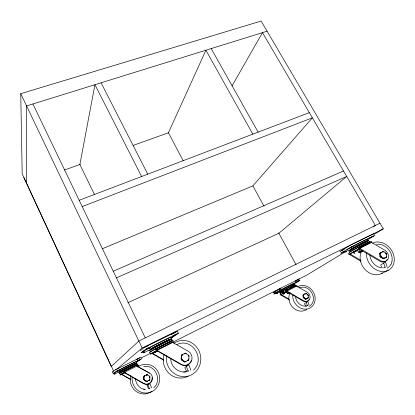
<?xml version="1.0" encoding="UTF-8"?>
<svg xmlns="http://www.w3.org/2000/svg" width="415" height="415" viewBox="0 0 415 415"><rect width="100%" height="100%" fill="white"/><g stroke="black" fill="none" stroke-linecap="round" stroke-linejoin="round"><path stroke-width="0.62" d="M184.737 362.051L188.747 359.976L188.892 358.793L188.918 355.603L185.386 353.144L181.381 355.214L181.142 358.519L181.194 359.592L182.003 360.277L184.737 362.051L185.593 361.61M182.003 360.277L181.464 359.452L181.666 355.053L182.725 354.503L181.713 356.122M392.014 261.263C393.467 252.517 385.473 243.128 376.436 244.264M146.511 381.629L149.691 379.979L149.805 379.051L149.898 376.498L147.118 374.563L143.943 376.208L143.72 379.689L146.511 381.629L147.226 381.261L145.732 381.162M143.72 379.689L144.114 376.109L144.944 375.679L144.114 376.97M149.607 377.52L149.898 376.498M303.038 295.537L303.137 294.738L304.195 294.183L303.619 295.221L303.557 297.415L303.215 297.596L303.038 295.537L303.614 294.494L305.793 293.363L306.524 293.727L308.179 295.029L308.262 297.887L307.199 298.437L307.557 297.965M379.735 254.203L379.86 253.181L381.333 252.408L380.68 253.69L380.68 256.449L380.119 256.745L379.735 254.203L379.969 253.498L380.384 252.917L383.206 251.454L385.66 252.932L386.515 254.395L386.521 257.144L383.175 258.882L380.119 256.745M354.955 253.15L354.431 253.643L353.756 253.088M387.107 268.277L389.405 266.549L391.091 264.101M391.075 264.153L392.025 261.217M386.65 256.122L386.007 257.414L383.175 258.882M118.757 371.747L118.851 371.975A10.178 0.342 -27 0 0 120.558 371.29M308.361 297.088L307.785 298.131L305.606 299.262L303.215 297.596M188.892 358.793L187.891 360.417L188.747 359.976M181.236 356.397L182.242 354.784M149.805 379.051L148.975 380.348L149.691 379.979M143.829 377.136L144.161 376.431M231.995 85.926L262.467 32.655L375.409 225.464L373.215 226.839M280.68 291.589L281.277 291.148M280.213 293.981L280.078 294.152A0.778 0.69 56.4 0 0 280.462 294.873L280.685 294.863M149.006 350.084L149.016 350.203A12.751 0.545 -27.1 0 0 150.868 349.56M193.577 370.05C205.71 358.991 192.062 336.99 176.852 344.606M187.393 360.677L187.995 359.94M153.732 387.807C162.519 380.373 155.215 363.976 143.663 366.601M148.679 380.503L149.177 379.912M136.826 366.097L137.012 365.88A0.929 0.903 -87.9 0 0 136.597 365.003L124.168 371.264A0.939 0.913 -80.2 0 0 124.578 372.146L124.868 372.125M102.106 248.855L252.88 185.879L312.36 117.829L82.201 206.566M295.065 284.7L288.793 287.668M295.547 285.587L295.304 285.577M295.874 285.421L294.417 285.976M151.065 387.869L151.459 387.584L149.945 383.771L147.875 384.85L147.128 385.711L148.523 388.658L149.857 388.502M286.495 292.077L287.496 291.491L288.254 292.891L287.792 293.265L287.247 293.472L286.495 292.077L287.102 291.688M280.877 288.29C281.437 287.657 276.369 290.723 280.799 288.342M284.005 294.738L283.3 294.598M190.236 370.113L190.718 369.765L188.825 364.91L184.997 367.332A1.131 0.285 63.9 0 0 185.251 368.463L186.205 370.408A1.131 0.291 63.8 0 0 186.942 371.311L188.737 370.901M361.673 250.567L358.482 252.19L357.476 250.442L359.857 248.984M116.371 369.589L142.179 348.009L383.294 228.852L261.128 21.072L20.75 93.681L22.187 173.828L113.643 371.129M136.281 361.818A10.173 0.358 -27 0 0 130.014 364.546A10.173 0.358 -27 0 0 119.069 370.341L113.876 373.158L114.447 374.169L118.861 371.949M114.447 374.169L114.981 373.739L114.556 372.603M170.726 337.587A12.741 0.576 -27.1 0 0 163.629 340.45A12.741 0.576 -27.1 0 0 149.571 347.92L142.812 351.624L143.58 352.875L149.058 350.146M143.58 352.875L144.482 352.169L143.958 350.711M386.676 266.513L387.019 266.248L385.525 261.974L380.97 264.718A0.98 0.56 58.3 0 0 380.991 265.802L381.93 267.426A0.98 0.56 58.2 0 0 382.246 267.82M308.734 305.041L309.025 304.823L307.811 301.492L304.62 303.453A0.768 0.348 61 0 0 304.698 304.273L305.399 305.565A0.768 0.348 60.9 0 0 305.871 306.073M123.862 373.396C122.321 374.579 121.865 373.604 123.701 373.054L123.862 373.396L122.55 374.071M130.543 379.502L121.652 374.423L130.767 379.362M152.144 377.65A6.028 5.784 -89.2 0 1 143.611 383.621L124.21 372.535L137.038 366.014L149.872 373.168A6.038 5.794 -89.3 0 1 151.61 381.318A6.038 5.794 -89.3 0 1 143.865 383.486L124.422 372.38M123.701 373.054L123.748 373.484M308.988 306.457C319.218 300.725 310.026 283.414 299.537 287.875M155.293 351.474L155.309 352.045L155.293 351.474L153.545 352.392L153.752 352.823L155.215 352.086M299.023 279.15L299.257 278.979L298.032 279.539M163.749 360.256L152.134 353.59L153.27 352.942M190.48 362.207A7.595 7.2 74.1 0 1 181.018 364.603L156.429 350.473L172.464 342.37L188.69 351.479A7.615 7.221 74 0 1 191.076 361.735A7.615 7.221 74 0 1 181.443 364.38L156.787 350.213M153.752 352.823L155.501 351.904M172.464 342.37L157.254 350.063M373.505 233.93L373.998 233.593L350.727 245.026L339.916 251.573L340.274 251.464M143.253 351.723L143.538 351.671M171.597 334.298L172.687 333.624M139.658 357.844L136.82 359.328M279.746 291.766L279.689 292.108L281.038 291.548M157.482 350.333L157.135 350.696M157.643 350.67L157.057 351.09L157.882 350.789M281.09 292.949L280.073 293.618L280.524 293.452M294.178 284.664L294.956 284.109L290.22 286.371M115.878 369.687L115.666 369.838L116.039 369.749M173.978 333.146L175.374 332.296M346.369 251.179L306.695 275.171L173.527 341.815M373.925 234.517L383.294 228.852M275.835 292.834C276.131 294.51 278.714 292.897 277.505 291.818L280.981 290.075A8.632 0.27 -27.6 0 1 289.224 285.681A8.632 0.27 -27.6 0 1 294.468 283.222M294.608 283.575L299.988 280.317L280.623 289.997M367.835 239.59L374.978 235.269L351.713 246.743L340.865 253.243L344.523 251.506M173.154 333.344L175.182 332.291M281.157 294.194A0.648 0.291 60.9 0 0 281.313 294.37L280.665 294.858L289.546 300.05M283.196 293.322L284.431 292.679L284.322 293.12L283.352 293.613L283.196 293.322L284.431 292.679M309.014 299.62A5.141 4.487 57.2 0 1 303.017 301.025L286.552 291.387L287.04 291.102L303.531 300.756A5.151 4.492 57.2 0 0 309.626 299.184A5.151 4.492 57.2 0 0 307.629 292.435L296.741 286.2M360.858 261.237L349.316 254.411L353.528 252.237M353.622 251.822L353.99 251.656L354.197 252.019L353.829 252.185L353.622 251.822L355.219 250.987L355.427 251.345L354.996 251.599M387.128 259.541A6.583 5.385 53.8 0 1 379.808 261.165L358.892 248.772L371.415 242.433L385.219 250.447A6.599 5.395 53.8 0 1 388.082 258.903A6.599 5.395 53.8 0 1 380.654 260.729L359.686 248.3M353.829 252.185L355.427 251.345M295.091 281.188L296.502 280.39M282.221 290.604L281.22 291.112L280.981 290.075M147.118 374.563L146.116 375.098L146.863 375.046M181.381 355.214L181.666 355.053M280.789 293.104L283.668 291.501M185.386 353.144L184.042 353.86M341.877 250.515L343.786 249.42M344.549 251.205L342.422 252.434L344.294 251.495M280.395 290.163L279.819 290.562L281.811 289.463L273.77 294.085L276.203 292.912M275.705 291.294L274.445 292.051M296.933 280.255L298.022 279.617L296.642 280.312M354.944 251.62C356.132 250.94 353.175 252.47 354.254 251.983M275.809 291.346L274.803 291.88M296.518 280.488L295.942 280.799M359.525 251.817L358.482 252.19M276.525 292.674L275 293.447L276.987 292.326M281.448 290.977L283.512 289.883M283.756 290.334L280.919 292.036L281.292 291.901M281.92 292.456L291.548 287.367M286.625 291.517L285.089 292.419L287.097 291.47M286.744 291.745L285.209 292.642L286.443 292.077M181.194 359.592L182.486 360.018L185.023 361.901M188.975 356.672L188.654 355.733L188.918 355.603M171.374 337.836L172.292 337.291L171.115 337.686M171.981 337.608L178.357 333.302L177.355 331.206L145.779 346.743L143.549 348.035L140.405 350.774M138.086 358.752L138.532 358.513M117.082 371.072C115.064 372.359 121.113 369.2 117.637 370.787M305.793 293.363L304.735 293.919L305.943 294.043M383.206 251.454L381.733 252.227M137.292 361.662L137.962 361.273L136.312 361.989M359.276 248.818L355.748 250.893M282.942 290.152L285.074 289.037M359.437 249.099L355.805 251.179L356.999 250.681M285.318 289.488L279.928 292.554L281.277 291.989M275.84 291.221L277.075 290.583M362.829 250.842L359.691 252.424L362.528 250.862M289.011 292.611L287.917 293.244M284.01 293.281C285.468 292.502 282.745 293.887 283.741 293.421M307.831 295.215L308.179 295.029M385.685 253.881L386.251 253.581M284.737 289.177L286.796 288.129M284.981 289.629L287.04 288.581M285.354 290.578L287.424 289.488M361.657 250.582L359.229 251.936L359.478 251.843M362.248 250.982L359.52 252.356L362.497 250.702M289.654 292.71L288.031 293.592L289.909 292.674M289.717 292.814L288.197 293.644L289.955 292.783M305.606 299.262L306.664 298.712L305.45 298.593L303.557 297.415M286.718 288.129L288.741 287.081M286.962 288.581L288.985 287.533M386.007 257.414L386.521 257.144M307.785 298.131L308.262 297.887M344.357 249.109L344.927 248.818M342.022 250.53L342.588 250.245M116.325 369.443L116.88 369.158M136.53 362.108L142.029 358.627L117.834 370.626C117.383 370.315 110.432 375.399 113.814 373.49M281.043 288.041L273.06 292.751L274.346 292.16M288.55 287.216L290.666 286.101M289.473 288.435L293.306 286.49M295.719 285.997A0.659 0.28 60.6 0 0 295.558 285.816L286.028 290.625A0.664 0.643 53.5 0 0 286.428 291.356L286.724 291.309L280.67 294.733L286.179 292.03M303.137 294.738L303.614 294.494M124.21 372.535L124.547 372.364M121.652 374.423L122.503 373.946M123.603 373.391L125.257 372.556M286.552 291.387L296.875 286.008A0.794 0.695 55.5 0 0 296.476 285.276L286.921 290.095A0.799 0.706 55.9 0 0 287.315 290.832L287.548 290.822M154.971 352.091L157.244 350.955M152.134 353.59L153.483 352.952M155.143 352.117L156.808 351.287M276.494 293.618L279.897 291.911M379.86 253.181L380.384 252.917M349.71 252.828L348.46 253.581A0.991 0.83 52.9 0 0 348.974 254.483L349.254 254.478M358.892 248.772L359.203 248.616M141.1 358.041L150.365 353.409M156.429 350.473L156.849 350.265M355.24 251.376L356.957 250.52M349.316 254.411L349.627 254.255M367.244 239.481A11.205 0.431 -27.9 0 0 363.244 241.027A11.205 0.431 -27.9 0 0 351.116 247.485L346.909 249.571C348.45 251.111 344.772 253.378 344.191 251.225M290.464 286.817L294.199 285.079M379.984 223.229L138.849 341.026L111.236 366.523L23.873 177.47M136.281 362.171L136.758 361.937M137.059 359.271L137.547 359.032M295.148 281.199L295.49 281.028M143.325 351.873C137.111 355.411 147.237 347.895 148.523 347.91L178.341 333.209M293.083 286.615L294.697 285.821M122.332 373.775L122.902 373.5M381.618 273.511L388.341 270.274M291.688 285.644L293.96 284.633M284.581 292.964L284.078 292.845M283.352 293.613L283.549 293.156M356.158 250.722L356.843 250.401M127.841 302.737L278.87 233.272L346.691 176.442L116.433 277.843M113.077 371.902C109.762 373.765 116.568 368.681 117.077 368.997L141.271 357.035M113.254 271.228L343.516 171.022M171.608 334.334L171.96 334.189M287.943 293.244L287.247 293.472M288.254 292.891L288.907 292.632M79.182 200.289L309.32 112.647M64.45 170.036L80.282 164.366M133.251 145.385L168.568 132.727M383.444 267.846L385.556 267.099M306.057 306.094L307.8 305.528M267.094 31.218L26.602 105.934L26.7 183.56M148.274 345.648L145.592 347.028L145.924 347.023M117.782 368.743L118.151 368.676M147.517 381.105L146.023 381.006L143.891 379.595M183.586 372.042L186.423 371.747C178.543 373.438 170.638 366.528 170.731 358.602M146.407 374.927L147.896 375.03M121.88 374.33L121.6 374.351A0.913 0.882 -78.2 0 1 121.393 374.159M186.086 361.351L184.208 361.216M152.372 353.507L152.025 353.528A1.136 1.1 79.1 0 1 151.76 353.29M184.53 353.58L186.397 353.72M306.374 306.021C300.771 306.95 295.656 301.83 295.542 296.362M306.078 299.018L304.869 298.893M305.315 293.602L306.524 293.727M384.653 258.114L383.149 257.933L380.68 256.449M383.699 258.612L382.194 258.436M382.682 251.713L384.181 251.895M136.167 365.314L123.779 371.555A0.778 0.685 75.5 0 0 124.189 372.431L124.505 372.395L123.696 372.826A10.634 0.306 -27.1 0 0 121.6 374.372L121.969 374.076A0.752 0.514 65.2 0 1 121.771 373.879M152.642 353.082L152.943 353.092L152.206 353.43A13.322 0.482 -27.1 0 1 155.734 350.872L156.782 350.312L156.372 350.369A0.98 0.887 74.8 0 1 155.838 349.259L164.195 344.772L171.213 341.581M143.59 389.223L145.271 389.395C139.782 389.042 135.352 383.896 135.622 378.444M183.726 361.47L184.654 361.667M349.134 250.1L349.015 250.266A11.215 0.41 -27.9 0 0 349.746 250.229M381.172 267.742C375.238 266.954 370.439 261.377 369.926 255.386M369.651 242.095L358.129 247.848A0.866 0.835 10.7 0 0 358.659 248.772L359.053 248.704L358.046 249.233A11.719 0.363 -27.8 0 0 350.177 253.871L350.348 253.674A0.825 0.275 59.4 0 1 350.156 253.441M137.36 366.492L138.48 367.114M139.601 367.737L149.607 373.318M152.471 353.347L163.562 359.712M281.131 294.583L288.913 299.137M350.068 253.97L361.086 260.485M146.023 381.006L146.682 381.535M305.45 298.593L305.948 299.08M385.104 267.255L383.605 262.975M383.149 257.933L383.74 258.587M307.432 305.653L306.213 302.322M385.66 252.932L386.515 254.395M381.665 256.895L380.809 255.427M380.711 257.399L379.86 255.931M307.681 294.536L308.319 295.698M304.288 297.778L303.656 296.611M303.707 298.084L303.075 296.922M188.109 354.913L188.654 355.733M182.486 360.018L181.625 358.249M149.244 375.969L149.908 377.36M144.669 380.062L144.005 378.667M143.964 379.569L144.379 380.223M188.161 371.103L186.268 366.243M149.395 388.668L147.875 384.85M359.1 249.488L360.111 251.246M354.851 251.153L355.053 251.511M354.047 251.573L354.254 251.931M211.194 48.586L258.125 132.141M252.839 134.154L205.907 50.225L168.433 132.779L183.202 160.797M252.885 185.889L264.07 206.286M278.673 232.908L296.066 264.635M284.166 292.834L284.322 293.12M283.461 293.166L283.616 293.457M101.073 82.793L147.766 174.17M141.608 176.515L94.947 84.696L79.872 164.511L94.568 194.671M154.613 351.79L154.821 352.226M153.737 352.252L153.944 352.683M32.92 103.968L145.271 337.888M20.75 93.681L142.179 348.009M123.131 373.329L123.291 373.671M122.446 373.687L122.607 374.034M181.142 358.519L181.464 359.452M380.42 252.88L380.68 253.69M119.069 370.336L119.556 371.42A10.178 0.342 -27 0 1 131.617 365.081A10.178 0.342 -27 0 1 136.068 363.327M149.576 347.92L150.209 349.28A12.751 0.545 -27.1 0 1 165.626 341.156A12.751 0.545 -27.1 0 1 170.321 339.595M351.116 247.48L351.396 248.829L351.744 248.621A11.215 0.41 -27.9 0 1 364.598 241.81A11.215 0.41 -27.9 0 1 367.202 241.027M303.479 294.551L303.619 295.221M188.13 376.213A17.762 16.88 75.6 0 1 169.268 373.619A17.762 16.88 75.6 0 1 164.112 354.405M174.051 343.169A18.141 17.212 74.4 0 1 199.781 352.864A18.141 17.212 74.4 0 1 185.489 376.555A18.141 17.212 74.4 0 1 166.374 355.899M191.268 360.438A7.595 7.2 74.1 0 1 190.791 361.641M150.982 349.331A11.086 0.472 -27.1 0 1 159.951 344.061A11.086 0.472 -27.1 0 1 169.953 339.615M150.821 350.11A11.091 0.462 -27.1 0 1 157.721 346.069M158.224 345.804A11.091 0.462 -27.1 0 1 170.555 340.004M149.898 350.737A12.751 0.529 -27.1 0 1 160.211 344.694A12.751 0.529 -27.1 0 1 171.701 339.569M149.981 352.216A12.761 0.503 -27.1 0 1 160.88 346.053A12.761 0.503 -27.1 0 1 172.676 340.575M150.069 352.319A13.316 0.524 -27.1 0 1 160.849 346.043A13.316 0.524 -27.1 0 1 172.827 340.653M172.287 342.583A13.322 0.482 -27.1 0 1 172.972 342.738M382.573 272.94A15.443 12.72 54.1 0 1 365.299 269.802A15.443 12.72 54.1 0 1 361.522 251.48M372.577 243.128A15.739 12.886 53.8 0 1 393.342 254.042A15.739 12.886 53.8 0 1 382.511 271.555A15.739 12.886 53.8 0 1 366.435 253.057M350.099 249.923A9.753 0.358 -27.9 0 1 357.803 245.364A9.753 0.358 -27.9 0 1 367.104 240.882M350.198 250.489A9.753 0.348 -27.8 0 1 354.809 247.724M355.323 247.444A9.753 0.348 -27.8 0 1 363.54 243.138M364.157 242.832A9.753 0.348 -27.8 0 1 365.267 242.298M365.75 242.07A9.753 0.348 -27.8 0 1 367.28 241.421M349.165 251.148A11.215 0.399 -27.8 0 1 358.031 245.924A11.215 0.399 -27.8 0 1 368.728 240.762M349.549 252.284A11.221 0.379 -27.8 0 1 355.805 248.606A11.221 0.379 -27.8 0 1 366.455 243.086M366.907 242.868A11.221 0.379 -27.8 0 1 369.21 241.852M349.383 252.481A11.708 0.394 -27.8 0 1 358.653 247.055A11.708 0.394 -27.8 0 1 369.812 241.649M152.015 391.117A14.177 13.602 -87.8 0 1 136.068 391.407A14.177 13.602 -87.8 0 1 130.86 375.715M137.977 367.026A14.177 13.602 -87.8 0 1 139.061 366.538M137.811 366.99A14.411 13.83 -88.9 0 1 158.675 373.152A14.411 13.83 -88.9 0 1 148.082 392.896A14.411 13.83 -88.9 0 1 132.1 377.64M120.521 371.202A8.85 0.296 -27 0 1 127.104 367.4A8.85 0.296 -27 0 1 135.632 363.447M120.77 371.736A8.855 0.291 -27 0 1 126.342 368.463A8.855 0.291 -27 0 1 135.98 363.841M119.665 372.317A10.183 0.332 -27 0 1 128.411 367.348A10.183 0.332 -27 0 1 136.317 363.851M119.593 373.578A10.188 0.316 -27.1 0 1 127.747 369.028A10.188 0.316 -27.1 0 1 137.656 364.297M119.795 373.573A10.629 0.327 -27.1 0 1 126.482 369.666A10.629 0.327 -27.1 0 1 138.045 364.1M137.033 366.092A10.634 0.306 -27.1 0 1 137.79 366.051M304.973 298.328A2.059 1.795 57.2 0 1 304.511 298.084M306.716 309.466A12.123 10.619 57.5 0 1 292.938 307.572A12.123 10.619 57.5 0 1 289.966 293.073M297.176 287.024A12.305 10.738 57.3 0 1 314.269 293.996A12.305 10.738 57.3 0 1 305.746 309.149A12.305 10.738 57.3 0 1 292.772 294.847M146.588 349.046L149.576 347.687L146.588 349.046M371.674 242.132L360.116 247.916A1.027 0.851 52.5 0 1 359.582 246.987L371.14 241.219A1.017 0.835 52.3 0 1 371.674 242.132M172.479 342.162L157.031 349.892A1.183 1.141 75.8 0 1 156.497 348.776L171.94 341.063A1.172 1.121 69.9 0 1 172.479 342.162M350.078 247.838L352.926 246.24L350.078 247.838M295.817 282.522L298.753 280.955L295.817 282.522M369.469 238.2L373.401 236.083L369.469 238.2M172.739 336.192L176.52 334.153L172.739 336.192M137.573 360.92L140.529 359.364L137.573 360.92"/></g></svg>
